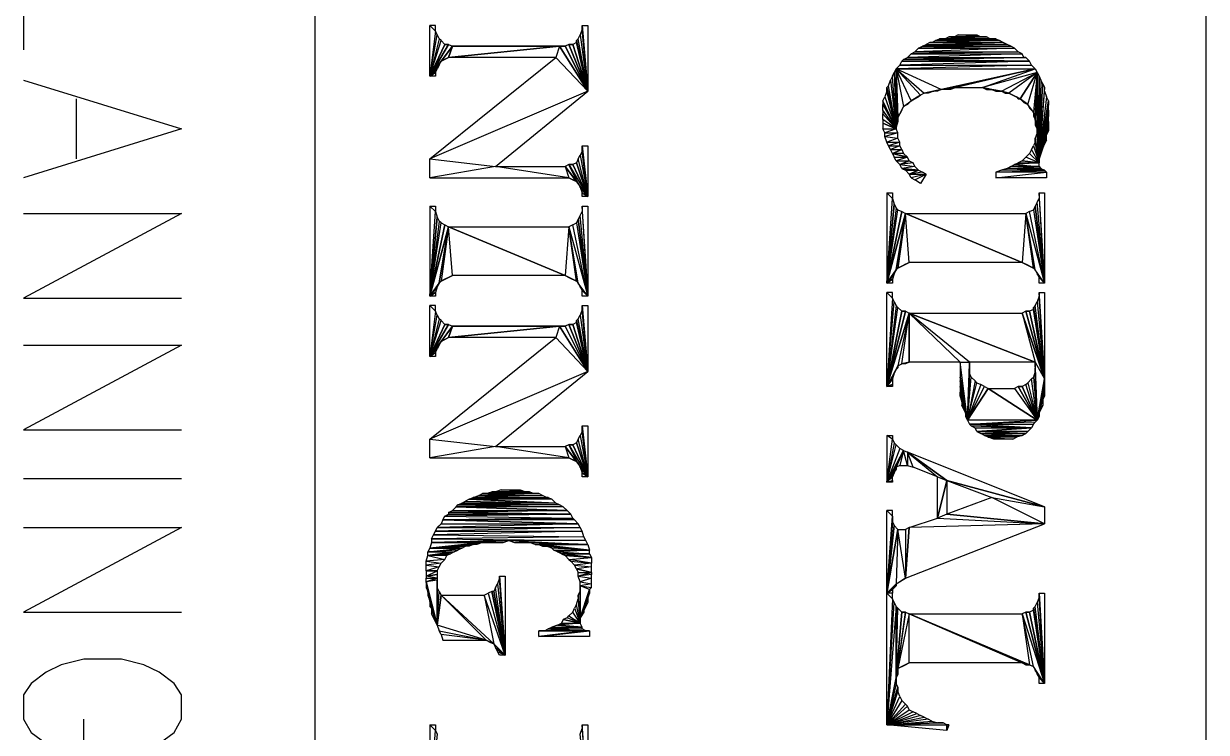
# Model space of a CAD drawing. Header units: metres. Extents: x 0 to 1000, y 0 to 1134.
# Drawn here: x 106.29 to 146.23, y 128.95 to 152.89 of the extents above; entities that cross this region are included whole.
import ezdxf

# ---------------------------------------------------------------- set-up
doc = ezdxf.new("R2010")
doc.units = ezdxf.units.M
doc.layers.add('PLOTS_FINAL', color=1, linetype='Continuous')
doc.layers.add('ROADS', color=1, linetype='Continuous')

msp = doc.modelspace()

# ---------------------------------------------------------------- linework, layer by layer
at = {"layer": 'PLOTS_FINAL', "color": 1}
for points in [[(111.626, 154.418), (106.292, 154.418), (106.292, 152.005)], [(106.292, 150.989), (111.626, 149.338), (106.292, 147.687)], [(106.292, 146.48), (111.626, 146.48), (106.292, 143.623), (111.626, 143.623)], [(106.292, 142.035), (111.626, 142.035), (106.292, 139.178), (111.626, 139.178)], [(106.292, 135.876), (111.626, 135.876), (106.292, 133.018), (111.626, 133.018)], [(110.356, 128.383), (110.864, 128.573), (111.372, 128.954), (111.626, 129.399), (111.626, 130.224), (111.372, 130.605), (110.864, 130.986), (110.356, 131.24), (109.594, 131.431), (108.324, 131.431), (107.562, 131.24), (107.054, 130.986), (106.546, 130.605), (106.292, 130.224), (106.292, 129.399), (106.546, 128.954), (107.054, 128.573), (107.562, 128.383), (108.324, 128.383), (108.324, 129.399)]]:
    msp.add_lwpolyline(points, dxfattribs=at)
for points in [[(120.198, 152.83), (120.008, 152.83), (120.198, 152.64)], [(120.008, 152.83), (120.198, 152.64), (120.008, 151.116)], [(120.008, 151.116), (120.262, 152.513), (120.198, 152.64)], [(125.088, 152.513), (125.342, 150.608), (125.151, 152.703)], [(125.342, 150.608), (125.151, 152.703), (125.151, 152.83)], [(125.342, 150.608), (125.151, 152.83), (125.342, 152.83)], [(120.325, 152.386), (120.008, 151.116), (120.262, 152.513)], [(120.008, 151.116), (120.389, 152.322), (120.325, 152.386)], [(120.516, 152.195), (120.008, 151.116), (120.389, 152.322)], [(120.77, 152.132), (120.008, 151.116), (120.643, 152.195)], [(120.516, 152.195), (120.643, 152.195), (120.008, 151.116)], [(120.643, 152.195), (120.516, 152.195)], [(124.707, 152.195), (124.58, 152.132), (125.342, 150.608)], [(124.707, 152.195), (124.834, 152.195)], [(124.834, 152.195), (124.707, 152.195), (125.342, 150.608)], [(124.834, 152.195), (125.342, 150.608), (124.961, 152.259)], [(124.961, 152.322), (125.342, 150.608), (125.024, 152.386)], [(125.342, 150.608), (124.961, 152.259), (124.961, 152.322)], [(125.342, 150.608), (125.024, 152.386), (125.088, 152.513)], [(136.772, 152.195), (139.502, 152.195), (136.645, 152.132)], [(139.502, 152.195), (136.645, 152.132), (139.629, 152.132)], [(136.899, 152.259), (136.772, 152.195), (139.502, 152.195)], [(136.899, 152.259), (136.962, 152.259)], [(136.962, 152.259), (136.899, 152.259), (139.502, 152.195)], [(137.089, 152.322), (139.375, 152.259), (136.962, 152.259)], [(139.375, 152.259), (136.962, 152.259), (139.502, 152.195)], [(139.121, 152.386), (139.248, 152.322), (137.089, 152.322)], [(138.931, 152.386), (139.121, 152.386), (137.089, 152.322)], [(137.216, 152.386), (138.931, 152.386), (137.089, 152.322)], [(139.248, 152.322), (137.089, 152.322), (139.375, 152.259)], [(137.216, 152.386), (137.407, 152.386)], [(137.407, 152.386), (137.216, 152.386), (138.931, 152.386)], [(138.804, 152.449), (137.407, 152.386), (138.931, 152.386)], [(138.613, 152.449), (138.804, 152.449), (137.407, 152.386)], [(137.534, 152.449), (138.613, 152.449), (137.407, 152.386)], [(137.534, 152.449), (137.724, 152.449)], [(137.724, 152.449), (137.534, 152.449), (138.613, 152.449)], [(137.724, 152.449), (138.613, 152.449), (137.851, 152.513)], [(138.613, 152.449), (137.851, 152.513), (138.486, 152.513)], [(138.804, 152.449), (138.613, 152.449)], [(139.121, 152.386), (138.931, 152.386)], [(120.389, 151.624), (120.77, 152.132), (120.008, 151.116)], [(120.643, 151.751), (120.389, 151.624), (120.77, 152.132)], [(124.389, 152.132), (124.262, 151.751), (120.643, 151.751)], [(120.77, 152.132), (124.389, 152.132), (120.643, 151.751)], [(124.389, 152.132), (120.77, 152.132)], [(124.389, 152.132), (124.262, 151.751), (125.342, 150.608)], [(124.389, 152.132), (124.58, 152.132)], [(124.58, 152.132), (124.389, 152.132), (125.342, 150.608)], [(136.264, 151.878), (140.01, 151.878), (136.137, 151.751)], [(140.01, 151.878), (136.137, 151.751), (140.074, 151.751)], [(136.391, 151.941), (139.883, 151.941), (136.264, 151.878)], [(139.883, 151.941), (136.264, 151.878), (140.01, 151.878)], [(136.518, 152.068), (139.756, 152.068), (136.391, 151.941)], [(139.756, 152.068), (136.391, 151.941), (139.883, 151.941)], [(136.645, 152.132), (139.629, 152.132), (136.518, 152.068)], [(139.629, 152.132), (136.518, 152.068), (139.756, 152.068)], [(124.262, 151.751), (125.342, 150.608), (120.008, 148.322)], [(120.008, 151.116), (120.325, 151.497), (120.389, 151.624)], [(120.262, 151.37), (120.008, 151.116), (120.325, 151.497)], [(120.643, 151.751), (120.516, 151.687), (120.389, 151.624)], [(135.883, 151.497), (140.328, 151.497), (135.756, 151.37)], [(140.328, 151.497), (135.756, 151.37), (140.455, 151.37)], [(135.946, 151.624), (140.264, 151.624), (135.883, 151.497)], [(140.264, 151.624), (135.883, 151.497), (140.328, 151.497)], [(136.01, 151.687), (135.946, 151.624), (140.264, 151.624)], [(140.137, 151.751), (136.01, 151.687), (140.264, 151.624)], [(140.074, 151.751), (140.137, 151.751), (136.01, 151.687)], [(136.137, 151.751), (140.074, 151.751), (136.01, 151.687)], [(140.137, 151.751), (140.074, 151.751)], [(120.008, 151.116), (120.198, 151.243), (120.262, 151.37)], [(120.198, 151.116), (120.008, 151.116), (120.198, 151.243)], [(135.756, 149.338), (135.502, 150.798), (135.565, 150.989)], [(135.565, 150.989), (135.756, 149.338), (135.629, 151.116)], [(135.756, 149.338), (135.629, 151.116), (135.692, 151.243)], [(135.756, 151.37), (135.692, 151.243), (135.756, 149.338)], [(140.455, 151.37), (137.28, 150.671), (135.756, 151.37)], [(137.28, 150.671), (135.756, 151.37), (136.708, 150.544)], [(135.756, 151.37), (136.708, 150.544), (136.581, 150.481)], [(136.581, 150.481), (136.264, 150.29), (135.756, 151.37)], [(136.264, 150.29), (135.756, 151.37), (136.01, 150.1)], [(135.756, 151.37), (136.01, 150.1), (135.819, 149.719)], [(135.819, 149.719), (135.756, 149.401), (135.756, 151.37)], [(135.756, 149.401), (135.756, 151.37), (135.756, 149.338)], [(140.455, 151.37), (137.788, 150.735), (137.28, 150.671)], [(138.677, 150.735), (140.455, 151.37), (137.788, 150.735)], [(140.518, 151.243), (138.677, 150.735), (140.455, 151.37)], [(138.677, 150.735), (139.312, 150.608), (140.518, 151.243)], [(139.312, 150.608), (140.518, 151.243), (139.566, 150.544)], [(140.518, 151.243), (139.566, 150.544), (139.947, 150.354)], [(139.947, 150.354), (140.201, 150.163), (140.518, 151.243)], [(140.201, 150.163), (140.518, 151.243), (140.391, 149.909)], [(140.518, 151.243), (140.391, 149.909), (140.455, 149.655)], [(140.518, 151.243), (140.455, 149.655), (140.518, 149.338)], [(140.518, 151.243), (140.518, 149.338), (140.582, 148.195)], [(140.582, 151.116), (140.582, 148.195), (140.518, 151.243)], [(140.645, 150.989), (140.582, 148.322), (140.582, 151.116)], [(140.582, 148.322), (140.582, 151.116), (140.582, 148.195)], [(140.582, 148.322), (140.709, 150.862), (140.645, 150.989)], [(125.342, 150.608), (120.008, 148.322), (122.23, 148.068)], [(135.375, 150.417), (135.756, 149.338), (135.438, 150.608)], [(135.438, 150.735), (135.756, 149.338), (135.502, 150.798)], [(135.756, 149.338), (135.438, 150.608), (135.438, 150.735)], [(137.026, 150.608), (137.28, 150.671), (136.708, 150.544)], [(137.026, 150.608), (136.835, 150.544), (136.708, 150.544)], [(137.153, 150.608), (137.026, 150.608), (137.28, 150.671)], [(137.788, 150.735), (137.597, 150.671), (137.28, 150.671)], [(138.804, 150.671), (138.994, 150.671), (138.677, 150.735)], [(138.994, 150.671), (138.677, 150.735), (139.312, 150.608)], [(138.994, 150.671), (139.121, 150.608), (139.312, 150.608)], [(139.312, 150.608), (139.439, 150.544), (139.566, 150.544)], [(140.772, 150.735), (140.582, 148.322), (140.709, 150.862)], [(140.582, 148.322), (140.772, 150.608), (140.772, 150.735)], [(140.836, 150.417), (140.582, 148.322), (140.772, 150.608)], [(135.756, 149.338), (135.311, 150.29), (135.375, 150.417)], [(135.311, 150.163), (135.756, 149.338), (135.311, 150.29)], [(136.264, 150.29), (136.137, 150.163), (136.01, 150.1)], [(136.581, 150.481), (136.518, 150.417), (136.264, 150.29)], [(136.518, 150.417), (136.391, 150.354), (136.264, 150.29)], [(139.566, 150.544), (139.693, 150.481), (139.947, 150.354)], [(139.693, 150.481), (139.82, 150.417), (139.947, 150.354)], [(139.82, 150.417), (139.883, 150.354), (139.947, 150.354)], [(139.947, 150.354), (140.074, 150.227), (140.201, 150.163)], [(140.582, 148.322), (140.899, 150.29), (140.836, 150.417)], [(140.899, 150.163), (140.582, 148.322), (140.899, 150.29)], [(135.756, 149.338), (135.311, 149.973), (135.311, 150.163)], [(135.311, 149.846), (135.756, 149.338), (135.311, 149.973)], [(135.756, 149.338), (135.311, 149.655), (135.311, 149.846)], [(135.819, 149.719), (135.946, 149.973), (136.01, 150.1)], [(135.883, 149.846), (135.819, 149.719), (135.946, 149.973)], [(140.201, 150.163), (140.264, 150.036), (140.391, 149.909)], [(140.391, 149.909), (140.391, 149.782), (140.455, 149.655)], [(140.582, 148.322), (140.899, 149.973), (140.899, 150.163)], [(140.899, 149.782), (140.582, 148.322), (140.899, 149.973)], [(140.582, 148.322), (140.899, 149.592), (140.899, 149.782)], [(135.311, 149.528), (135.756, 149.338), (135.311, 149.655)], [(135.311, 149.528), (135.311, 149.338), (135.756, 149.338)], [(135.819, 149.719), (135.819, 149.592), (135.756, 149.401)], [(140.455, 149.655), (140.455, 149.465), (140.518, 149.338)], [(140.899, 149.465), (140.582, 148.322), (140.899, 149.592)], [(140.836, 149.147), (140.899, 149.465), (140.582, 148.322)], [(140.899, 149.274), (140.836, 149.147), (140.899, 149.465)], [(135.311, 149.338), (135.756, 149.338), (135.375, 149.211)], [(135.756, 149.338), (135.375, 149.211), (135.819, 149.211)], [(135.375, 149.211), (135.819, 149.211), (135.375, 149.084)], [(135.819, 149.211), (135.375, 149.084), (135.819, 149.02)], [(135.375, 149.084), (135.819, 149.02), (135.438, 148.893)], [(135.819, 149.02), (135.438, 148.893), (135.883, 148.893)], [(140.455, 149.02), (140.582, 148.195), (140.518, 149.211)], [(140.582, 148.195), (140.455, 148.893), (140.455, 149.02)], [(140.582, 148.195), (140.518, 149.211), (140.518, 149.338)], [(140.836, 149.147), (140.709, 148.703), (140.582, 148.322)], [(140.709, 148.703), (140.836, 148.957), (140.836, 149.147)], [(125.342, 147.052), (125.151, 148.576), (125.151, 148.766)], [(125.342, 147.052), (125.151, 148.766), (125.342, 148.766)], [(135.438, 148.893), (135.883, 148.893), (135.502, 148.766)], [(135.883, 148.893), (135.502, 148.766), (135.883, 148.766)], [(135.502, 148.766), (135.883, 148.766), (135.565, 148.639)], [(135.883, 148.766), (135.565, 148.639), (135.946, 148.639)], [(135.565, 148.639), (135.946, 148.639), (135.629, 148.512)], [(135.946, 148.639), (136.01, 148.512), (135.629, 148.512)], [(140.264, 148.512), (140.582, 148.195), (140.328, 148.639)], [(140.582, 148.195), (140.328, 148.639), (140.391, 148.766)], [(140.391, 148.766), (140.582, 148.195), (140.455, 148.893)], [(140.709, 148.703), (140.645, 148.512), (140.582, 148.322)], [(140.772, 148.83), (140.709, 148.703), (140.836, 148.957)], [(120.008, 148.322), (122.23, 148.068), (120.008, 147.687)], [(124.961, 148.195), (124.834, 148.131), (125.342, 147.052)], [(124.961, 148.195), (125.342, 147.052), (125.024, 148.322)], [(125.342, 147.052), (125.024, 148.322), (125.088, 148.449)], [(125.088, 148.449), (125.342, 147.052), (125.151, 148.576)], [(135.629, 148.512), (135.692, 148.385), (136.137, 148.385)], [(136.01, 148.512), (135.629, 148.512), (136.137, 148.385)], [(135.692, 148.385), (136.137, 148.385), (135.756, 148.258)], [(136.137, 148.385), (135.756, 148.258), (136.2, 148.258)], [(135.756, 148.258), (136.2, 148.258), (135.883, 148.131)], [(136.2, 148.258), (136.327, 148.195), (135.883, 148.131)], [(136.327, 148.195), (135.883, 148.131), (136.391, 148.068)], [(139.883, 148.195), (140.582, 148.195), (139.756, 148.131)], [(140.582, 148.195), (139.756, 148.131), (140.582, 148.068)], [(140.01, 148.258), (139.883, 148.195), (140.582, 148.195)], [(140.01, 148.258), (140.582, 148.195), (140.137, 148.385)], [(140.582, 148.195), (140.137, 148.385), (140.264, 148.512)], [(120.008, 147.687), (124.707, 147.687), (122.23, 148.068)], [(124.707, 147.687), (122.23, 148.068), (124.58, 148.068)], [(124.58, 148.068), (125.024, 147.496), (124.707, 148.131)], [(124.707, 147.687), (124.961, 147.56), (124.58, 148.068)], [(124.961, 147.56), (124.58, 148.068), (125.024, 147.496)], [(125.024, 147.496), (124.707, 148.131), (125.342, 147.052)], [(124.707, 148.131), (124.834, 148.131)], [(124.834, 148.131), (124.707, 148.131), (125.342, 147.052)], [(135.883, 148.131), (136.391, 148.068), (135.946, 148.004)], [(136.391, 148.068), (135.946, 148.004), (136.518, 147.941)], [(135.946, 148.004), (136.073, 147.941), (136.518, 147.941)], [(136.073, 147.941), (136.518, 147.941), (136.2, 147.814)], [(136.518, 147.941), (136.645, 147.877), (136.2, 147.814)], [(136.645, 147.877), (136.2, 147.814), (136.772, 147.814)], [(136.2, 147.814), (136.772, 147.814), (136.264, 147.687)], [(136.264, 147.687), (136.391, 147.623), (136.772, 147.814)], [(136.391, 147.623), (136.772, 147.814), (136.581, 147.496)], [(140.836, 147.877), (139.121, 147.877), (140.772, 147.941)], [(139.121, 147.877), (140.772, 147.941), (139.312, 147.941)], [(140.836, 147.687), (139.121, 147.687), (140.836, 147.877)], [(139.121, 147.687), (140.836, 147.877), (139.121, 147.877)], [(140.772, 147.941), (139.312, 147.941), (140.645, 148.004)], [(139.312, 147.941), (140.645, 148.004), (139.502, 148.004)], [(140.645, 148.004), (139.502, 148.004), (140.582, 148.068)], [(139.502, 148.004), (140.582, 148.068), (139.629, 148.068)], [(140.582, 148.068), (139.629, 148.068), (139.756, 148.131)], [(124.707, 147.687), (124.834, 147.623), (124.961, 147.56)], [(125.024, 147.496), (125.088, 147.369), (125.342, 147.052)], [(125.088, 147.369), (125.151, 147.179), (125.342, 147.052)], [(125.151, 147.179), (125.342, 147.052), (125.151, 147.052)], [(135.438, 144.131), (135.629, 146.988), (135.438, 147.179)], [(135.629, 146.988), (135.438, 147.179), (135.629, 147.179)], [(135.692, 146.798), (135.438, 144.131), (135.629, 146.988)], [(140.772, 144.131), (140.518, 146.861), (140.582, 146.988)], [(140.582, 146.988), (140.772, 144.131), (140.582, 147.179)], [(140.772, 144.131), (140.582, 147.179), (140.772, 147.179)], [(120.008, 143.686), (120.198, 146.544), (120.008, 146.734)], [(120.198, 146.544), (120.008, 146.734), (120.198, 146.734)], [(125.151, 146.544), (125.342, 143.686), (125.151, 146.734)], [(125.342, 143.686), (125.151, 146.734), (125.342, 146.734)], [(135.692, 146.798), (135.756, 146.671), (135.438, 144.131)], [(135.438, 144.131), (135.819, 146.607), (135.756, 146.671)], [(135.946, 146.544), (135.438, 144.131), (135.819, 146.607)], [(140.772, 144.131), (140.264, 146.544), (140.391, 146.607)], [(140.455, 146.734), (140.391, 146.607), (140.772, 144.131)], [(140.455, 146.734), (140.772, 144.131), (140.518, 146.861)], [(120.262, 146.353), (120.008, 143.686), (120.198, 146.544)], [(120.262, 146.353), (120.325, 146.226), (120.008, 143.686)], [(120.008, 143.686), (120.389, 146.163), (120.325, 146.226)], [(125.024, 146.29), (124.961, 146.163), (125.342, 143.686)], [(125.024, 146.29), (125.342, 143.686), (125.088, 146.417)], [(125.342, 143.686), (125.088, 146.417), (125.151, 146.544)], [(135.946, 146.544), (136.073, 146.48), (135.438, 144.131)], [(136.073, 146.48), (135.756, 144.575), (135.438, 144.131)], [(136.073, 146.48), (135.819, 144.639), (135.756, 144.575)], [(136.2, 144.829), (136.073, 146.48), (135.819, 144.639)], [(140.01, 144.829), (136.2, 144.829), (136.073, 146.48)], [(136.073, 146.48), (140.137, 146.48), (140.01, 144.829)], [(140.137, 146.48), (140.01, 144.829), (140.391, 144.639)], [(140.137, 146.48), (140.772, 144.131), (140.264, 146.544)], [(140.391, 144.639), (140.455, 144.575), (140.137, 146.48)], [(140.455, 144.575), (140.137, 146.48), (140.772, 144.131)], [(120.516, 146.099), (120.008, 143.686), (120.389, 146.163)], [(120.516, 146.099), (120.643, 146.036), (120.008, 143.686)], [(120.643, 146.036), (120.325, 144.131), (120.008, 143.686)], [(120.643, 146.036), (120.389, 144.194), (120.325, 144.131)], [(120.77, 144.385), (120.643, 146.036), (120.389, 144.194)], [(124.58, 144.385), (120.77, 144.385), (120.643, 146.036)], [(120.643, 146.036), (124.707, 146.036), (124.58, 144.385)], [(124.707, 146.036), (124.58, 144.385), (124.961, 144.194)], [(124.707, 146.036), (125.342, 143.686), (124.834, 146.099)], [(124.961, 144.194), (125.024, 144.131), (124.707, 146.036)], [(125.024, 144.131), (124.707, 146.036), (125.342, 143.686)], [(125.342, 143.686), (124.834, 146.099), (124.961, 146.163)], [(135.819, 144.639), (136.073, 144.766), (136.2, 144.829)], [(135.946, 144.702), (135.819, 144.639), (136.073, 144.766)], [(140.01, 144.829), (140.137, 144.766), (140.391, 144.639)], [(140.137, 144.766), (140.264, 144.702), (140.391, 144.639)], [(120.389, 144.194), (120.643, 144.321), (120.77, 144.385)], [(120.516, 144.258), (120.389, 144.194), (120.643, 144.321)], [(124.58, 144.385), (124.707, 144.321), (124.961, 144.194)], [(124.707, 144.321), (124.834, 144.258), (124.961, 144.194)], [(135.756, 144.575), (135.692, 144.448), (135.438, 144.131)], [(135.692, 144.448), (135.629, 144.258), (135.438, 144.131)], [(135.629, 144.258), (135.629, 144.131), (135.438, 144.131)], [(140.455, 144.575), (140.518, 144.448), (140.772, 144.131)], [(140.518, 144.448), (140.582, 144.321), (140.772, 144.131)], [(140.582, 144.321), (140.772, 144.131), (140.582, 144.131)], [(120.325, 144.131), (120.262, 144.004), (120.008, 143.686)], [(120.262, 144.004), (120.198, 143.813), (120.008, 143.686)], [(120.198, 143.813), (120.198, 143.686), (120.008, 143.686)], [(125.024, 144.131), (125.088, 144.004), (125.342, 143.686)], [(125.088, 144.004), (125.151, 143.877), (125.342, 143.686)], [(125.151, 143.877), (125.342, 143.686), (125.151, 143.686)], [(135.629, 143.813), (135.438, 143.813), (135.629, 143.623)], [(135.438, 143.813), (135.629, 143.623), (135.438, 140.638)], [(140.582, 143.686), (140.772, 140.892), (140.582, 143.813)], [(140.772, 140.892), (140.582, 143.813), (140.772, 143.813)], [(135.438, 140.638), (135.692, 143.496), (135.629, 143.623)], [(135.756, 143.369), (135.438, 140.638), (135.692, 143.496)], [(140.772, 140.892), (140.455, 143.369), (140.518, 143.496)], [(140.582, 143.686), (140.518, 143.496), (140.772, 140.892)], [(120.198, 143.369), (120.008, 143.369), (120.198, 143.178)], [(120.008, 143.369), (120.198, 143.178), (120.008, 141.654)], [(120.008, 141.654), (120.262, 143.051), (120.198, 143.178)], [(120.325, 142.924), (120.008, 141.654), (120.262, 143.051)], [(125.342, 141.146), (125.024, 142.924), (125.088, 143.051)], [(125.088, 143.051), (125.342, 141.146), (125.151, 143.242)], [(125.342, 141.146), (125.151, 143.242), (125.151, 143.369)], [(125.342, 141.146), (125.151, 143.369), (125.342, 143.369)], [(135.438, 140.638), (135.819, 143.305), (135.756, 143.369)], [(135.946, 143.178), (135.438, 140.638), (135.819, 143.305)], [(136.073, 143.178), (136.2, 143.115), (135.438, 140.638)], [(135.946, 143.178), (136.073, 143.178), (135.438, 140.638)], [(136.2, 143.115), (135.819, 141.337), (135.438, 140.638)], [(135.946, 141.4), (136.2, 143.115), (135.819, 141.337)], [(136.073, 143.178), (135.946, 143.178)], [(136.2, 141.464), (135.946, 141.4), (136.2, 143.115)], [(140.455, 141.464), (138.232, 141.464), (136.2, 143.115)], [(138.232, 141.464), (136.2, 143.115), (137.915, 141.464)], [(136.2, 143.115), (137.915, 141.464), (136.2, 141.464)], [(136.2, 143.115), (140.01, 143.115), (140.455, 141.464)], [(140.137, 143.178), (140.01, 143.115), (140.772, 140.892)], [(140.01, 143.115), (140.455, 141.464), (140.772, 140.892)], [(140.137, 143.178), (140.264, 143.178)], [(140.264, 143.178), (140.137, 143.178), (140.772, 140.892)], [(140.264, 143.178), (140.772, 140.892), (140.391, 143.242)], [(140.391, 143.305), (140.772, 140.892), (140.455, 143.369)], [(140.772, 140.892), (140.391, 143.242), (140.391, 143.305)], [(120.008, 141.654), (120.389, 142.861), (120.325, 142.924)], [(120.516, 142.734), (120.008, 141.654), (120.389, 142.861)], [(120.77, 142.67), (120.008, 141.654), (120.643, 142.734)], [(120.516, 142.734), (120.643, 142.734), (120.008, 141.654)], [(120.389, 142.162), (120.77, 142.67), (120.008, 141.654)], [(120.643, 142.289), (120.389, 142.162), (120.77, 142.67)], [(120.643, 142.734), (120.516, 142.734)], [(124.389, 142.67), (124.262, 142.289), (120.643, 142.289)], [(120.77, 142.67), (124.389, 142.67), (120.643, 142.289)], [(124.389, 142.67), (120.77, 142.67)], [(124.389, 142.67), (124.262, 142.289), (125.342, 141.146)], [(124.389, 142.67), (124.58, 142.67)], [(124.58, 142.67), (124.389, 142.67), (125.342, 141.146)], [(124.707, 142.734), (124.58, 142.67), (125.342, 141.146)], [(124.707, 142.734), (124.834, 142.734)], [(124.834, 142.734), (124.707, 142.734), (125.342, 141.146)], [(124.834, 142.734), (125.342, 141.146), (124.961, 142.797)], [(124.961, 142.861), (125.342, 141.146), (125.024, 142.924)], [(125.342, 141.146), (124.961, 142.797), (124.961, 142.861)], [(124.262, 142.289), (125.342, 141.146), (120.008, 138.86)], [(120.643, 142.289), (120.516, 142.226), (120.389, 142.162)], [(120.008, 141.654), (120.325, 142.035), (120.389, 142.162)], [(120.262, 141.908), (120.008, 141.654), (120.325, 142.035)], [(120.008, 141.654), (120.198, 141.781), (120.262, 141.908)], [(120.198, 141.654), (120.008, 141.654), (120.198, 141.781)], [(136.2, 141.464), (136.073, 141.4), (135.946, 141.4)], [(137.915, 140.956), (138.169, 139.495), (137.915, 141.464)], [(138.169, 139.495), (137.915, 141.464), (138.232, 141.464)], [(138.169, 139.495), (138.232, 141.4), (138.232, 141.464)], [(138.232, 141.21), (138.169, 139.495), (138.232, 141.4)], [(140.455, 141.464), (140.455, 141.273), (140.518, 139.495)], [(140.455, 141.464), (140.772, 140.892), (140.518, 139.495)], [(125.342, 141.146), (120.008, 138.86), (122.23, 138.606)], [(135.756, 141.21), (135.819, 141.337), (135.438, 140.638)], [(135.438, 140.638), (135.692, 141.083), (135.756, 141.21)], [(135.629, 140.892), (135.438, 140.638), (135.692, 141.083)], [(135.819, 141.273), (135.756, 141.21), (135.819, 141.337)], [(138.232, 141.21), (138.232, 141.083), (138.169, 139.495)], [(138.169, 139.495), (138.296, 140.956), (138.232, 141.083)], [(140.455, 141.146), (140.391, 140.956), (140.518, 139.495)], [(140.455, 141.273), (140.455, 141.146), (140.518, 139.495)], [(135.629, 140.892), (135.629, 140.702), (135.438, 140.638)], [(135.629, 140.702), (135.629, 140.638), (135.438, 140.638)], [(137.915, 140.956), (137.915, 140.829), (138.169, 139.495)], [(137.915, 140.829), (137.915, 140.638), (138.169, 139.495)], [(137.915, 140.448), (138.105, 139.749), (137.915, 140.638)], [(138.105, 139.749), (137.915, 140.638), (138.169, 139.495)], [(138.423, 140.829), (138.169, 139.495), (138.296, 140.956)], [(138.169, 139.495), (138.486, 140.765), (138.423, 140.829)], [(138.613, 140.702), (138.169, 139.495), (138.486, 140.765)], [(138.169, 139.495), (138.74, 140.638), (138.613, 140.702)], [(138.867, 140.575), (138.169, 139.495), (138.74, 140.638)], [(139.756, 140.575), (140.518, 139.495), (139.883, 140.638)], [(139.883, 140.638), (140.01, 140.638)], [(140.01, 140.638), (139.883, 140.638), (140.518, 139.495)], [(140.01, 140.638), (140.518, 139.495), (140.137, 140.702)], [(140.518, 139.495), (140.137, 140.702), (140.201, 140.765)], [(140.201, 140.765), (140.518, 139.495), (140.328, 140.892)], [(140.518, 139.495), (140.328, 140.892), (140.391, 140.956)], [(140.772, 140.892), (140.772, 140.702), (140.518, 139.495)], [(140.772, 140.702), (140.772, 140.511), (140.518, 139.495)], [(138.105, 139.749), (137.915, 140.321), (137.915, 140.448)], [(137.978, 140.13), (138.105, 139.749), (137.915, 140.321)], [(140.518, 139.495), (138.169, 139.495), (138.867, 140.575)], [(138.867, 140.575), (139.756, 140.575), (140.518, 139.495)], [(140.772, 140.511), (140.582, 139.749), (140.518, 139.495)], [(140.709, 140.194), (140.772, 140.511), (140.582, 139.749)], [(140.772, 140.321), (140.709, 140.194), (140.772, 140.511)], [(137.978, 140.13), (137.978, 140.003), (138.105, 139.749)], [(137.978, 140.003), (138.042, 139.876), (138.105, 139.749)], [(140.709, 140.194), (140.709, 140.003), (140.582, 139.749)], [(140.709, 140.003), (140.645, 139.876), (140.582, 139.749)], [(138.105, 139.749), (138.105, 139.622), (138.169, 139.495)], [(138.232, 139.368), (140.518, 139.495), (138.169, 139.495)], [(140.455, 139.432), (138.232, 139.368), (140.518, 139.495)], [(138.232, 139.368), (140.391, 139.368), (140.455, 139.432)], [(140.582, 139.749), (140.582, 139.622), (140.518, 139.495)], [(125.088, 138.987), (125.342, 137.59), (125.151, 139.114)], [(125.342, 137.59), (125.151, 139.114), (125.151, 139.305)], [(125.342, 137.59), (125.151, 139.305), (125.342, 139.305)], [(138.296, 139.305), (140.328, 139.241), (138.232, 139.368)], [(140.328, 139.241), (138.232, 139.368), (140.391, 139.368)], [(138.296, 139.305), (138.423, 139.241), (140.328, 139.241)], [(138.423, 139.241), (140.328, 139.241), (138.486, 139.114)], [(140.328, 139.241), (140.201, 139.114), (138.486, 139.114)], [(138.486, 139.114), (138.613, 139.051), (140.137, 139.051)], [(140.201, 139.114), (138.486, 139.114), (140.137, 139.051)], [(138.613, 139.051), (140.137, 139.051), (138.74, 138.987)], [(140.137, 139.051), (138.74, 138.987), (140.01, 138.987)], [(120.008, 138.86), (122.23, 138.606), (120.008, 138.225)], [(120.008, 138.225), (124.707, 138.225), (122.23, 138.606)], [(124.707, 138.225), (122.23, 138.606), (124.58, 138.606)], [(124.58, 138.606), (125.024, 138.035), (124.707, 138.67)], [(124.707, 138.225), (124.961, 138.098), (124.58, 138.606)], [(124.961, 138.098), (124.58, 138.606), (125.024, 138.035)], [(125.024, 138.035), (124.707, 138.67), (125.342, 137.59)], [(124.707, 138.67), (124.834, 138.67)], [(124.834, 138.67), (124.707, 138.67), (125.342, 137.59)], [(124.961, 138.733), (124.834, 138.67), (125.342, 137.59)], [(124.961, 138.733), (125.342, 137.59), (125.024, 138.86)], [(125.342, 137.59), (125.024, 138.86), (125.088, 138.987)], [(135.438, 137.4), (135.629, 138.86), (135.438, 138.987)], [(135.629, 138.86), (135.438, 138.987), (135.629, 138.987)], [(135.692, 138.733), (135.438, 137.4), (135.629, 138.86)], [(135.438, 137.4), (135.756, 138.67), (135.692, 138.733)], [(135.883, 138.543), (135.438, 137.4), (135.756, 138.67)], [(138.74, 138.987), (140.01, 138.987), (138.867, 138.924)], [(140.01, 138.987), (139.82, 138.924), (138.867, 138.924)], [(139.82, 138.924), (138.867, 138.924), (139.693, 138.86)], [(138.867, 138.924), (139.693, 138.86), (139.058, 138.86)], [(124.707, 138.225), (124.834, 138.162), (124.961, 138.098)], [(135.438, 137.4), (136.01, 138.479), (135.883, 138.543)], [(135.756, 137.908), (135.438, 137.4), (136.01, 138.479)], [(136.01, 138.479), (135.883, 137.971), (135.756, 137.908)], [(136.137, 137.971), (136.01, 138.479), (135.883, 137.971)], [(136.137, 138.416), (136.137, 137.971), (136.01, 138.479)], [(136.137, 137.971), (136.327, 137.908), (136.137, 138.416)], [(136.327, 137.908), (136.137, 138.416), (137.153, 137.59)], [(136.137, 138.416), (137.153, 137.59), (137.47, 137.463)], [(136.137, 138.416), (137.47, 137.463), (140.772, 136.574)], [(125.024, 138.035), (125.088, 137.908), (125.342, 137.59)], [(125.088, 137.908), (125.151, 137.717), (125.342, 137.59)], [(135.756, 137.908), (135.756, 137.844), (135.438, 137.4)], [(135.438, 137.4), (135.692, 137.717), (135.756, 137.844)], [(125.151, 137.717), (125.342, 137.59), (125.151, 137.59)], [(135.629, 137.59), (135.438, 137.4), (135.692, 137.717)], [(135.438, 137.4), (135.629, 137.463), (135.629, 137.59)], [(135.629, 137.4), (135.438, 137.4), (135.629, 137.463)], [(137.153, 137.59), (137.47, 137.463), (137.153, 136.193)], [(137.47, 137.463), (137.47, 136.32), (137.153, 136.193)], [(137.47, 137.463), (138.994, 136.892), (140.772, 136.574)], [(123.691, 137.019), (121.659, 136.955), (123.818, 136.955)], [(123.5, 137.019), (123.691, 137.019), (121.659, 136.955)], [(121.786, 137.019), (123.5, 137.019), (121.659, 136.955)], [(121.786, 137.019), (121.913, 137.019)], [(121.913, 137.019), (121.786, 137.019), (123.5, 137.019)], [(123.373, 137.082), (121.913, 137.019), (123.5, 137.019)], [(123.246, 137.082), (123.373, 137.082), (121.913, 137.019)], [(122.103, 137.082), (123.246, 137.082), (121.913, 137.019)], [(122.103, 137.082), (122.23, 137.082)], [(122.23, 137.082), (122.103, 137.082), (123.246, 137.082)], [(122.23, 137.082), (123.246, 137.082), (122.421, 137.146)], [(123.246, 137.082), (122.421, 137.146), (123.056, 137.146)], [(123.373, 137.082), (123.246, 137.082)], [(123.691, 137.019), (123.5, 137.019)], [(120.96, 136.638), (124.516, 136.574), (120.897, 136.574)], [(121.087, 136.701), (124.389, 136.638), (120.96, 136.638)], [(124.389, 136.638), (120.96, 136.638), (124.516, 136.574)], [(121.214, 136.765), (124.262, 136.701), (121.087, 136.701)], [(124.262, 136.701), (121.087, 136.701), (124.389, 136.638)], [(121.341, 136.828), (121.214, 136.765), (124.262, 136.701)], [(124.008, 136.892), (124.135, 136.828), (121.341, 136.828)], [(123.945, 136.892), (124.008, 136.892), (121.341, 136.828)], [(121.468, 136.892), (123.945, 136.892), (121.341, 136.828)], [(124.135, 136.828), (121.341, 136.828), (124.262, 136.701)], [(121.659, 136.955), (123.818, 136.955), (121.468, 136.892)], [(123.818, 136.955), (121.468, 136.892), (123.945, 136.892)], [(124.008, 136.892), (123.945, 136.892)], [(138.994, 136.892), (137.47, 136.32), (140.772, 136.003)], [(138.994, 136.892), (140.772, 136.574), (140.772, 136.003)], [(120.516, 136.257), (124.834, 136.193), (120.452, 136.13)], [(120.643, 136.32), (124.77, 136.32), (120.516, 136.257)], [(124.77, 136.32), (120.516, 136.257), (124.834, 136.193)], [(120.77, 136.447), (124.643, 136.447), (120.643, 136.384)], [(124.643, 136.447), (120.643, 136.384), (124.77, 136.32)], [(120.643, 136.384), (120.643, 136.32), (124.77, 136.32)], [(120.897, 136.574), (120.77, 136.447), (124.643, 136.447)], [(124.516, 136.574), (120.897, 136.574), (124.643, 136.447)], [(135.629, 136.447), (135.438, 136.447), (135.629, 136.257)], [(135.438, 136.447), (135.629, 136.257), (135.438, 133.653)], [(135.629, 136.257), (135.629, 136.066), (135.438, 133.653)], [(137.47, 136.32), (137.153, 136.193), (140.772, 136.003)], [(120.262, 135.876), (125.088, 135.876), (120.198, 135.749)], [(125.088, 135.876), (120.198, 135.749), (125.151, 135.749)], [(120.389, 136.003), (125.024, 136.003), (120.262, 135.876)], [(125.024, 136.003), (120.262, 135.876), (125.088, 135.876)], [(120.452, 136.13), (120.389, 136.003), (125.024, 136.003)], [(124.834, 136.193), (124.897, 136.13), (120.452, 136.13)], [(124.897, 136.13), (120.452, 136.13), (125.024, 136.003)], [(135.629, 136.066), (135.692, 135.939), (135.438, 133.653)], [(135.692, 135.939), (135.819, 135.812), (135.438, 133.653)], [(135.819, 135.812), (135.756, 133.971), (135.438, 133.653)], [(135.756, 133.971), (136.073, 134.161), (135.819, 135.812)], [(135.819, 135.812), (136.073, 135.812), (136.073, 134.161)], [(140.772, 136.003), (136.2, 135.876), (136.073, 134.161)], [(136.073, 135.812), (136.073, 134.161), (136.2, 135.876)], [(137.153, 136.193), (140.772, 136.003), (136.2, 135.876)], [(120.135, 135.622), (125.215, 135.558), (120.071, 135.495)], [(125.215, 135.558), (120.071, 135.495), (125.278, 135.431)], [(125.278, 135.431), (122.675, 135.431), (120.071, 135.495)], [(122.675, 135.431), (120.071, 135.495), (120.071, 135.368)], [(122.675, 135.431), (120.071, 135.368), (122.484, 135.368)], [(120.198, 135.749), (125.151, 135.749), (120.135, 135.622)], [(125.151, 135.749), (120.135, 135.622), (125.215, 135.558)], [(122.865, 135.368), (123.373, 135.368), (122.675, 135.431)], [(123.373, 135.368), (122.675, 135.431), (125.342, 135.304)], [(122.675, 135.431), (125.342, 135.304), (125.278, 135.431)], [(120.96, 135.114), (119.944, 135.05), (121.087, 135.177)], [(119.944, 135.05), (121.087, 135.177), (120.008, 135.177)], [(120.96, 135.114), (119.944, 135.05), (120.833, 135.05)], [(120.833, 135.05), (120.706, 134.987), (119.944, 134.923)], [(119.944, 135.05), (120.833, 135.05), (119.944, 134.923)], [(121.468, 135.304), (121.786, 135.368), (120.008, 135.177)], [(121.786, 135.368), (120.071, 135.368), (120.008, 135.177)], [(121.214, 135.241), (121.468, 135.304), (120.008, 135.177)], [(121.214, 135.241), (120.008, 135.177), (121.087, 135.177)], [(122.484, 135.368), (121.786, 135.368), (120.071, 135.368)], [(121.341, 135.241), (121.214, 135.241), (121.468, 135.304)], [(121.595, 135.304), (121.468, 135.304), (121.786, 135.368)], [(123.373, 135.368), (125.342, 135.304), (123.564, 135.304)], [(123.564, 135.304), (123.691, 135.304), (125.342, 135.304)], [(123.818, 135.241), (123.945, 135.241), (123.691, 135.304)], [(123.945, 135.241), (123.691, 135.304), (125.405, 135.114)], [(123.691, 135.304), (125.342, 135.304), (125.405, 135.114)], [(125.405, 135.114), (124.135, 135.177), (123.945, 135.241)], [(124.199, 135.114), (125.405, 135.114), (124.135, 135.177)], [(124.199, 135.114), (125.405, 135.114), (124.326, 135.05)], [(125.405, 135.114), (124.326, 135.05), (125.405, 134.987)], [(124.326, 135.05), (125.405, 134.987), (124.453, 134.987)], [(119.944, 134.923), (120.516, 134.796), (119.881, 134.733)], [(120.516, 134.796), (119.881, 134.733), (120.389, 134.669)], [(119.881, 134.733), (120.389, 134.669), (119.881, 134.606)], [(120.389, 134.669), (119.881, 134.606), (120.325, 134.542)], [(119.881, 134.606), (120.325, 134.542), (119.881, 134.415)], [(120.706, 134.987), (120.579, 134.923), (119.944, 134.923)], [(120.579, 134.923), (119.944, 134.923), (120.516, 134.796)], [(124.58, 134.923), (125.469, 134.86), (124.453, 134.987)], [(125.469, 134.86), (124.453, 134.987), (125.405, 134.987)], [(124.707, 134.796), (125.469, 134.86), (124.58, 134.923)], [(125.469, 134.669), (124.707, 134.796), (125.469, 134.86)], [(124.77, 134.733), (125.469, 134.669), (124.707, 134.796)], [(124.77, 134.733), (125.469, 134.669), (124.897, 134.606)], [(125.469, 134.669), (124.897, 134.606), (125.469, 134.542)], [(124.897, 134.606), (125.469, 134.542), (124.961, 134.479)], [(120.325, 134.542), (119.881, 134.415), (120.262, 134.415)], [(120.262, 134.288), (119.881, 134.225), (120.262, 134.415)], [(119.881, 134.225), (120.262, 134.415), (119.881, 134.415)], [(120.262, 134.161), (119.881, 134.225), (120.262, 134.288)], [(119.881, 134.161), (120.262, 134.161), (119.881, 134.225)], [(122.548, 131.558), (122.357, 134.161), (122.357, 134.225)], [(122.548, 131.558), (122.357, 134.225), (122.548, 134.225)], [(125.469, 134.542), (124.961, 134.479), (125.469, 134.352)], [(124.961, 134.479), (125.024, 134.352), (125.469, 134.352)], [(125.469, 134.352), (125.469, 134.288), (125.024, 134.225)], [(125.024, 134.352), (125.469, 134.352), (125.024, 134.225)], [(125.469, 134.288), (125.024, 134.225), (125.469, 134.161)], [(125.024, 134.225), (125.469, 134.161), (125.088, 134.034)], [(120.262, 134.161), (120.262, 134.098), (119.881, 134.034)], [(119.881, 134.161), (120.262, 134.161), (119.881, 134.034)], [(120.262, 134.098), (119.881, 134.034), (120.262, 132.574)], [(119.881, 133.844), (119.944, 133.717), (119.881, 134.034)], [(119.944, 133.717), (119.881, 134.034), (120.262, 132.574)], [(120.262, 132.574), (120.262, 133.971), (120.262, 134.098)], [(120.262, 133.844), (120.262, 132.574), (120.262, 133.971)], [(120.262, 132.574), (120.325, 133.717), (120.262, 133.844)], [(122.167, 133.717), (122.548, 131.558), (122.23, 133.844)], [(122.548, 131.558), (122.23, 133.844), (122.294, 133.971)], [(122.294, 133.971), (122.548, 131.558), (122.357, 134.161)], [(125.469, 134.161), (125.088, 134.034), (125.469, 133.971)], [(125.088, 134.034), (125.469, 133.971), (125.088, 133.907)], [(125.469, 133.971), (125.088, 133.907), (125.469, 133.844)], [(125.088, 133.907), (125.088, 133.717), (125.088, 132.637)], [(125.469, 133.844), (125.405, 133.78), (125.088, 133.907)], [(125.405, 133.78), (125.088, 133.907), (125.088, 132.828)], [(125.088, 133.907), (125.088, 132.828), (125.088, 132.637)], [(135.756, 133.971), (135.756, 133.907), (135.438, 133.653)], [(135.438, 133.653), (135.629, 133.78), (135.756, 133.907)], [(135.883, 134.034), (135.756, 133.971), (136.073, 134.161)], [(119.944, 133.59), (120.008, 133.399), (119.944, 133.717)], [(120.008, 133.399), (119.944, 133.717), (120.262, 132.574)], [(120.389, 133.59), (120.262, 132.574), (120.325, 133.717)], [(121.913, 132.066), (120.262, 132.574), (120.389, 133.59)], [(121.913, 132.066), (122.167, 131.939), (120.389, 133.59)], [(122.167, 131.939), (120.389, 133.59), (121.849, 133.59)], [(122.548, 131.558), (121.849, 133.59), (121.976, 133.653)], [(122.167, 131.939), (122.548, 131.558), (121.849, 133.59)], [(122.103, 133.717), (121.976, 133.653), (122.548, 131.558)], [(122.103, 133.717), (122.167, 133.717)], [(122.167, 133.717), (122.103, 133.717), (122.548, 131.558)], [(125.088, 132.637), (124.961, 133.272), (125.024, 133.463)], [(125.088, 132.637), (125.024, 133.59), (125.088, 133.717)], [(125.024, 133.463), (125.088, 132.637), (125.024, 133.59)], [(125.405, 133.78), (125.405, 133.653), (125.088, 132.828)], [(125.088, 132.828), (125.342, 133.463), (125.405, 133.653)], [(125.342, 133.336), (125.088, 132.828), (125.342, 133.463)], [(135.629, 133.653), (135.438, 133.653), (135.629, 133.78)], [(135.629, 133.653), (135.438, 133.653), (135.629, 133.463)], [(135.438, 133.653), (135.629, 133.463), (135.438, 129.208)], [(135.438, 129.208), (135.692, 133.336), (135.629, 133.463)], [(140.518, 133.336), (140.772, 130.605), (140.582, 133.526)], [(140.772, 130.605), (140.582, 133.526), (140.582, 133.653)], [(140.772, 130.605), (140.582, 133.653), (140.772, 133.653)], [(120.008, 133.209), (120.071, 133.145), (120.008, 133.399)], [(120.071, 133.145), (120.008, 133.399), (120.262, 132.574)], [(120.071, 133.145), (120.071, 132.955), (120.262, 132.574)], [(124.707, 132.891), (125.088, 132.637), (124.834, 133.018)], [(125.088, 132.637), (124.834, 133.018), (124.897, 133.145)], [(124.897, 133.145), (125.088, 132.637), (124.961, 133.272)], [(125.088, 132.828), (125.278, 133.209), (125.342, 133.336)], [(125.215, 133.082), (125.088, 132.828), (125.278, 133.209)], [(125.215, 133.082), (125.215, 133.018), (125.088, 132.828)], [(135.756, 133.209), (135.438, 129.208), (135.692, 133.336)], [(135.438, 129.208), (135.756, 130.796), (135.756, 133.209)], [(135.756, 130.796), (135.819, 133.145), (135.756, 133.209)], [(135.946, 133.018), (135.756, 130.796), (135.819, 133.145)], [(135.819, 131.113), (136.073, 133.018), (135.756, 130.796)], [(135.946, 133.018), (136.073, 133.018), (135.756, 130.796)], [(136.2, 132.955), (135.819, 131.113), (136.073, 133.018)], [(136.073, 133.018), (135.946, 133.018)], [(140.137, 133.018), (140.01, 132.955), (140.772, 130.605)], [(140.137, 133.018), (140.264, 133.018)], [(140.264, 133.018), (140.137, 133.018), (140.772, 130.605)], [(140.264, 133.018), (140.772, 130.605), (140.391, 133.082)], [(140.391, 133.145), (140.772, 130.605), (140.455, 133.209)], [(140.772, 130.605), (140.391, 133.082), (140.391, 133.145)], [(140.772, 130.605), (140.455, 133.209), (140.518, 133.336)], [(120.262, 132.574), (120.135, 132.828), (120.071, 132.955)], [(120.198, 132.701), (120.262, 132.574), (120.135, 132.828)], [(124.453, 132.637), (125.088, 132.637), (124.326, 132.574)], [(125.088, 132.637), (124.326, 132.574), (125.151, 132.51)], [(124.516, 132.764), (124.453, 132.637), (125.088, 132.637)], [(124.516, 132.764), (125.088, 132.637), (124.643, 132.828)], [(125.088, 132.637), (124.643, 132.828), (124.707, 132.891)], [(125.088, 132.828), (125.088, 132.701), (125.088, 132.637)], [(136.2, 131.304), (136.2, 132.955), (135.819, 131.113)], [(140.01, 131.304), (136.2, 131.304), (136.2, 132.955)], [(140.01, 131.304), (140.264, 131.24), (136.2, 132.955)], [(140.264, 131.24), (136.2, 132.955), (140.01, 132.955)], [(140.264, 131.24), (140.391, 131.177), (140.01, 132.955)], [(140.391, 131.177), (140.01, 132.955), (140.772, 130.605)], [(120.325, 132.383), (121.913, 132.066), (120.262, 132.574)], [(121.913, 132.066), (120.389, 132.256), (120.325, 132.383)], [(120.452, 132.066), (121.913, 132.066), (120.389, 132.256)], [(125.405, 132.383), (125.405, 132.193), (123.691, 132.193)], [(125.278, 132.383), (125.405, 132.383), (123.691, 132.193)], [(123.691, 132.383), (125.278, 132.383), (123.691, 132.193)], [(123.691, 132.383), (123.881, 132.383)], [(123.881, 132.383), (123.691, 132.383), (125.278, 132.383)], [(124.008, 132.447), (125.151, 132.447), (123.881, 132.383)], [(125.151, 132.447), (123.881, 132.383), (125.278, 132.383)], [(124.135, 132.51), (125.151, 132.51), (124.008, 132.447)], [(125.151, 132.51), (124.008, 132.447), (125.151, 132.447)], [(124.326, 132.574), (124.135, 132.51), (125.151, 132.51)], [(125.405, 132.383), (125.278, 132.383)], [(121.913, 132.066), (122.04, 132.002), (122.167, 131.939)], [(122.167, 131.939), (122.23, 131.812), (122.548, 131.558)], [(122.23, 131.812), (122.294, 131.685), (122.548, 131.558)], [(122.294, 131.685), (122.548, 131.558), (122.357, 131.558)], [(135.819, 131.113), (135.819, 130.923), (135.756, 130.796)], [(135.819, 131.113), (136.073, 131.24), (136.2, 131.304)], [(135.946, 131.177), (135.819, 131.113), (136.073, 131.24)], [(140.01, 131.304), (140.137, 131.24), (140.264, 131.24)], [(140.391, 131.177), (140.455, 131.05), (140.772, 130.605)], [(140.455, 131.05), (140.518, 130.923), (140.772, 130.605)], [(135.756, 130.605), (135.438, 129.208), (135.756, 130.796)], [(140.518, 130.923), (140.582, 130.796), (140.772, 130.605)], [(140.582, 130.796), (140.772, 130.605), (140.582, 130.605)], [(135.438, 129.208), (135.819, 130.478), (135.756, 130.605)], [(135.819, 130.351), (135.438, 129.208), (135.819, 130.478)], [(135.438, 129.208), (135.883, 130.161), (135.819, 130.351)], [(135.946, 130.034), (135.438, 129.208), (135.883, 130.161)], [(135.438, 129.208), (136.073, 129.907), (135.946, 130.034)], [(136.137, 129.843), (135.438, 129.208), (136.073, 129.907)], [(135.438, 129.208), (136.2, 129.716), (136.137, 129.843)], [(136.327, 129.653), (135.438, 129.208), (136.2, 129.716)], [(135.438, 129.208), (136.454, 129.589), (136.327, 129.653)], [(136.581, 129.526), (135.438, 129.208), (136.454, 129.589)], [(135.438, 129.208), (136.708, 129.462), (136.581, 129.526)], [(136.835, 129.399), (135.438, 129.208), (136.708, 129.462)], [(120.008, 126.541), (120.198, 129.018), (120.008, 129.208)], [(120.198, 129.018), (120.008, 129.208), (120.198, 129.208)], [(120.262, 128.891), (120.008, 126.541), (120.198, 129.018)], [(125.342, 126.351), (125.088, 128.891), (125.151, 129.081)], [(125.151, 129.081), (125.342, 126.351), (125.151, 129.208)], [(125.342, 126.351), (125.151, 129.208), (125.342, 129.208)], [(135.438, 129.208), (136.962, 129.335), (136.835, 129.399)], [(137.153, 129.272), (135.438, 129.208), (136.962, 129.335)], [(137.343, 129.272), (135.438, 129.208), (137.47, 129.208)], [(137.153, 129.272), (137.343, 129.272), (135.438, 129.208)], [(135.438, 129.208), (137.47, 129.208), (137.47, 129.018)], [(137.343, 129.272), (137.153, 129.272)], [(137.534, 129.208), (137.47, 129.208)], [(137.47, 129.208), (137.534, 129.208), (137.47, 129.018)]]:
    msp.add_lwpolyline(points, close=True, dxfattribs=at)
at = {"layer": 'ROADS', "color": 1}
for p, q in [((116.134, 62.279), (116.134, 276.719)), ((146.233, 62.279), (146.233, 276.719)), ((108.07, 150.354), (108.07, 148.322)), ((106.292, 137.527), (111.626, 137.527))]:
    msp.add_line(p, q, dxfattribs=at)

doc.saveas('drawing.dxf')
